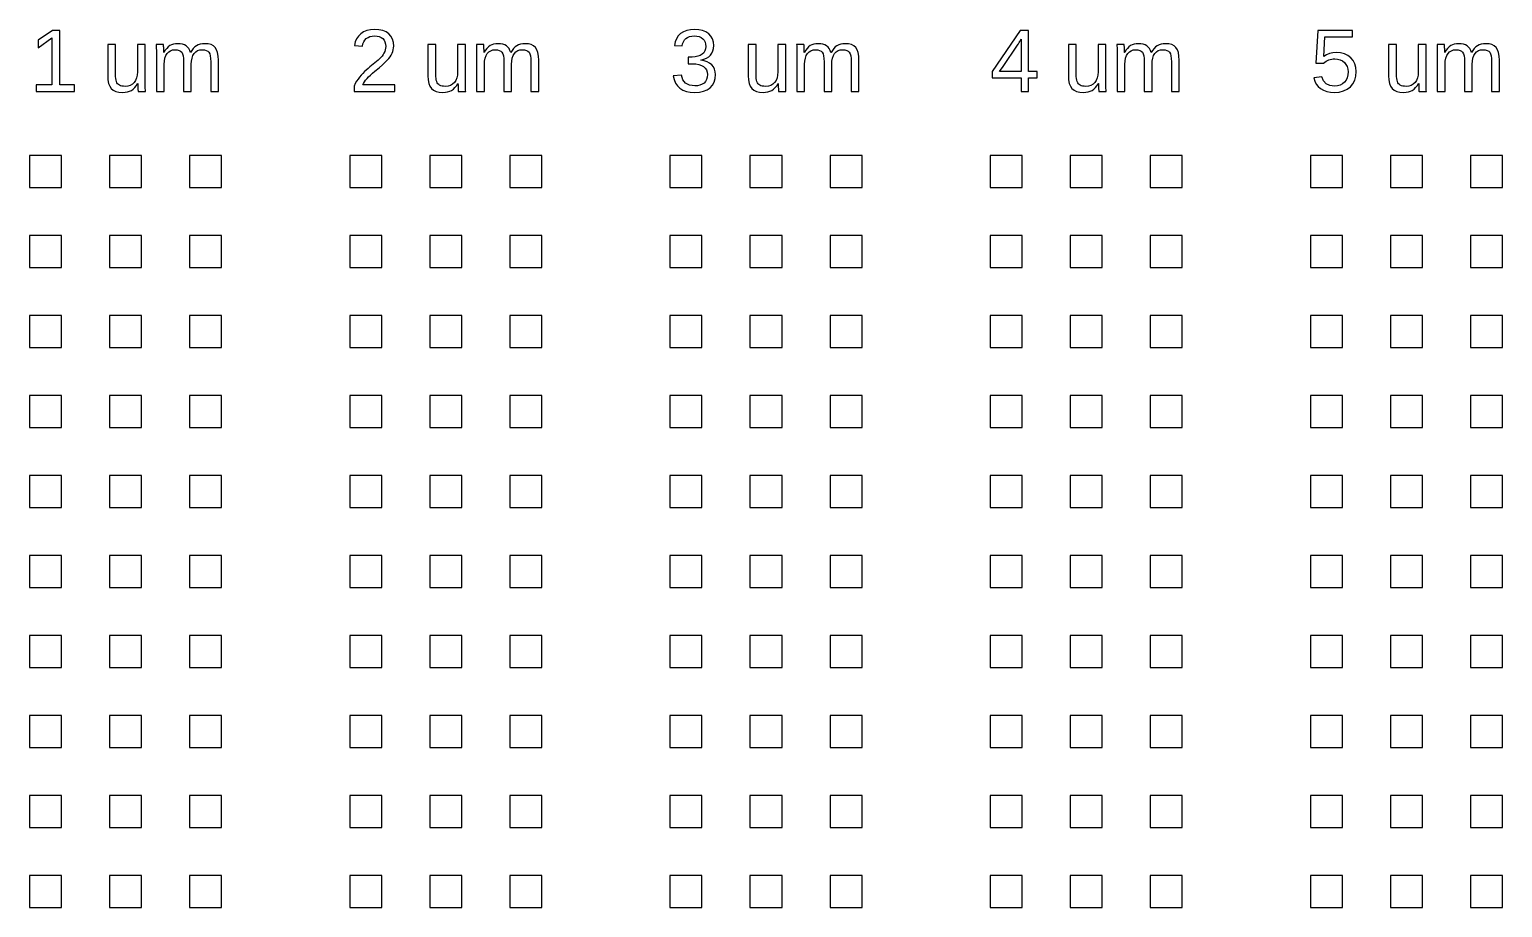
# Model space of a CAD drawing. Extents: x -5117 to 5117, y -2981 to 8396.
# Drawn here: x -4665 to -2475, y 1327 to 2634 of the extents above; entities that cross this region are included whole.
import ezdxf

# ---------------------------------------------------------------- set-up
doc = ezdxf.new("R2010")
doc.units = 0
doc.layers.get('0').update_dxf_attribs({"linetype": 'CONTINUOUS'})

msp = doc.modelspace()

# ---------------------------------------------------------------- linework, layer by layer
at = {"color": 7}
for points in [[(-4597.983965, 2551.177491), (-4620.143096, 2551.177491), (-4620.143096, 2632.275864), (-4630.85374, 2632.275864), (-4652.370232, 2617.489702), (-4652.370232, 2606.512958), (-4631.829598, 2621.170117), (-4631.829598, 2551.177491), (-4655.012191, 2551.177491), (-4655.012191, 2541.298469), (-4597.983965, 2541.298469)], [(-4122.169587, 2551.177491), (-4169.605836, 2551.177491), (-4168.487169, 2553.459572), (-4167.059083, 2555.786162), (-4165.321579, 2558.157022), (-4163.298457, 2560.572153), (-4160.894513, 2563.084394), (-4158.133547, 2565.74587), (-4154.991758, 2568.556581), (-4151.469147, 2571.516764), (-4145.280775, 2576.645973), (-4140.163468, 2581.056615), (-4136.141026, 2584.749169), (-4133.189649, 2587.723396), (-4130.952314, 2590.338459), (-4129.000597, 2592.953522), (-4127.358298, 2595.568585), (-4126.001617, 2598.183648), (-4124.930553, 2600.802757), (-4124.192708, 2603.429959), (-4123.740481, 2606.065015), (-4123.573871, 2608.708402), (-4124.0499, 2614.340059), (-4125.430383, 2619.289566), (-4127.739121, 2623.557162), (-4130.976116, 2627.142609), (-4135.069962, 2629.981644), (-4139.949255, 2632.009526), (-4145.637796, 2633.226255), (-4152.111785, 2633.631831), (-4158.085944, 2633.228159), (-4163.51267, 2632.017618), (-4168.34436, 2629.999733), (-4172.628618, 2627.174979), (-4176.198832, 2623.668077), (-4178.912195, 2619.604221), (-4180.816309, 2614.983649), (-4181.887374, 2609.805886), (-4170.01046, 2608.708402), (-4169.34402, 2612.152707), (-4168.17775, 2615.189294), (-4166.51165, 2617.818399), (-4164.34572, 2620.040025), (-4161.775166, 2621.805615), (-4158.895193, 2623.066853), (-4155.658198, 2623.8235), (-4152.111785, 2624.075795), (-4148.422564, 2623.81755), (-4145.161768, 2623.042575), (-4142.329398, 2621.751348), (-4139.925453, 2619.943391), (-4137.997537, 2617.66726), (-4136.617055, 2614.97151), (-4135.807806, 2611.856141), (-4135.522189, 2608.320915), (-4135.688799, 2605.617073), (-4136.164827, 2603.058657), (-4136.950275, 2600.64543), (-4138.068942, 2598.377392), (-4139.449425, 2596.206225), (-4141.020319, 2594.083614), (-4142.781625, 2592.009319), (-4144.757143, 2589.983342), (-4146.875471, 2587.981641), (-4149.136607, 2585.980179), (-4151.516749, 2583.978479), (-4154.0159, 2581.976779), (-4156.586454, 2579.932712), (-4159.18081, 2577.80415), (-4161.775166, 2575.590617), (-4164.393323, 2573.292351), (-4166.963877, 2570.88317), (-4169.486829, 2568.336655), (-4171.962177, 2565.653044), (-4174.366122, 2562.832099), (-4176.651059, 2559.831691), (-4178.745585, 2556.609453), (-4180.673501, 2553.165148), (-4182.411005, 2549.498776), (-4182.411005, 2541.298469), (-4122.169587, 2541.298469)], [(-3669.156978, 2540.438762), (-3663.016209, 2541.734274), (-3657.732292, 2543.893301), (-3653.305226, 2546.915845), (-3649.782614, 2550.725502), (-3647.283464, 2555.245393), (-3645.783974, 2560.475281), (-3645.284144, 2566.415642), (-3645.641165, 2570.588509), (-3646.71223, 2574.389835), (-3648.497337, 2577.820097), (-3650.972686, 2580.879057), (-3654.090673, 2583.46175), (-3657.779895, 2585.46345), (-3662.04035, 2586.883919), (-3666.848239, 2587.723396), (-3666.848239, 2587.981641), (-3662.492578, 2589.170047), (-3658.660547, 2590.798541), (-3655.399752, 2592.866647), (-3652.686389, 2595.374841), (-3650.54426, 2598.306702), (-3649.020968, 2601.646042), (-3648.116514, 2605.393101), (-3647.807096, 2609.547641), (-3648.283124, 2614.917005), (-3649.71121, 2619.660868), (-3652.067551, 2623.778991), (-3655.399752, 2627.271851), (-3659.565002, 2630.054238), (-3664.515699, 2632.041896), (-3670.204241, 2633.234347), (-3676.67823, 2633.631831), (-3682.652388, 2633.240298), (-3688.055313, 2632.065935), (-3692.910805, 2630.108744), (-3697.17126, 2627.368723), (-3700.741475, 2623.930369), (-3703.478639, 2619.878651), (-3705.382754, 2615.213571), (-3706.430017, 2609.935128), (-3694.743515, 2609.03115), (-3694.124677, 2612.412857), (-3692.982209, 2615.39113), (-3691.363712, 2617.96573), (-3689.221583, 2620.136897), (-3686.67483, 2621.86012), (-3683.747254, 2623.09113), (-3680.462657, 2623.829688), (-3676.797237, 2624.075795), (-3672.822398, 2623.811361), (-3669.371191, 2623.018536), (-3666.443615, 2621.696842), (-3664.039671, 2619.846519), (-3662.159358, 2617.540161), (-3660.826478, 2614.850361), (-3660.017229, 2611.777359), (-3659.755413, 2608.320915), (-3660.088633, 2604.840194), (-3661.064492, 2601.759099), (-3662.70679, 2599.077392), (-3665.015529, 2596.795311), (-3667.919304, 2594.973311), (-3671.346709, 2593.671849), (-3675.321548, 2592.891162), (-3679.84382, 2592.630775), (-3686.151199, 2592.630775), (-3686.151199, 2582.55801), (-3679.582004, 2582.55801), (-3674.5123, 2582.297622), (-3670.061432, 2581.516697), (-3666.253203, 2580.215235), (-3663.087613, 2578.393235), (-3660.588463, 2576.107108), (-3658.803356, 2573.413262), (-3657.732292, 2570.311936), (-3657.37527, 2566.803129), (-3657.684689, 2562.804013), (-3658.612945, 2559.329242), (-3660.183839, 2556.379293), (-3662.37357, 2553.953928), (-3665.110735, 2552.061238), (-3668.323928, 2550.709317), (-3671.989348, 2549.898164), (-3676.154598, 2549.62778), (-3683.961467, 2550.636722), (-3689.864222, 2553.663312), (-3693.862862, 2558.707787), (-3695.981189, 2565.770147), (-3707.977109, 2564.672425), (-3706.787038, 2558.943897), (-3704.763916, 2553.96202), (-3701.907745, 2549.726794), (-3698.194722, 2546.23798), (-3693.743855, 2543.512002), (-3688.578944, 2541.564807), (-3682.723793, 2540.396395), (-3676.154598, 2540.007004)], [(-3180.109005, 2561.895989), (-3167.327637, 2561.895989), (-3167.327637, 2571.064775), (-3180.109005, 2571.064775), (-3180.109005, 2632.275864), (-3192.319138, 2632.275864), (-3233.947838, 2570.935534), (-3233.947838, 2561.895989), (-3191.081464, 2561.895989), (-3191.081464, 2541.298469), (-3180.109005, 2541.298469)], [(-2718.075654, 2540.523495), (-2711.744474, 2542.073206), (-2706.222542, 2544.655899), (-2701.53366, 2548.271812), (-2697.796836, 2552.787658), (-2695.107274, 2558.070147), (-2693.512578, 2564.119518), (-2692.965146, 2570.935534), (-2693.464976, 2576.964674), (-2694.964466, 2582.396398), (-2697.463616, 2587.230944), (-2700.938624, 2591.468313), (-2705.270485, 2594.91476), (-2710.292586, 2597.376542), (-2715.981128, 2598.85342), (-2722.359911, 2599.345872), (-2727.739034, 2598.982662), (-2732.66593, 2597.893033), (-2737.140599, 2596.077222), (-2741.139239, 2593.534753), (-2739.401735, 2622.396842), (-2698.272864, 2622.396842), (-2698.272864, 2632.275864), (-2749.993371, 2632.275864), (-2753.016152, 2583.332746), (-2741.66287, 2583.332746), (-2739.615948, 2584.979329), (-2737.592826, 2586.367428), (-2735.569704, 2587.49752), (-2733.522782, 2588.369129), (-2731.452057, 2589.018908), (-2729.286127, 2589.483036), (-2727.048793, 2589.761512), (-2724.740054, 2589.854338), (-2720.455797, 2589.523498), (-2716.623767, 2588.530502), (-2713.267765, 2586.876065), (-2710.387792, 2584.559472), (-2708.055252, 2581.706394), (-2706.389152, 2578.441552), (-2705.389492, 2574.765184), (-2705.056272, 2570.677288), (-2705.389492, 2566.002211), (-2706.36535, 2561.855526), (-2708.03145, 2558.237709), (-2710.340189, 2555.148521), (-2713.243964, 2552.676743), (-2716.647568, 2550.911153), (-2720.574804, 2549.851989), (-2725.00187, 2549.498776), (-2731.904284, 2550.342299), (-2737.354812, 2552.872391), (-2741.353452, 2557.089766), (-2743.924006, 2562.993711), (-2755.681912, 2561.637743), (-2754.277628, 2556.686094), (-2752.159301, 2552.3559), (-2749.350732, 2548.647161), (-2745.780518, 2545.559877), (-2741.567665, 2543.130465), (-2736.759776, 2541.395103), (-2731.309249, 2540.354029), (-2725.263685, 2540.007004)], [(-4522.914256, 2540.194559), (-4519.486851, 2540.757701), (-4516.368863, 2541.695953), (-4513.584096, 2543.009554), (-4511.013542, 2544.775144), (-4508.633399, 2547.069364), (-4506.396064, 2549.892214), (-4504.301539, 2553.243693), (-4504.111127, 2553.243693), (-4504.063524, 2550.89711), (-4503.99212, 2548.958008), (-4503.944517, 2547.426386), (-4503.896914, 2546.302482), (-4503.849311, 2545.408738), (-4503.801709, 2544.56712), (-4503.754106, 2543.77834), (-4503.730304, 2543.041686), (-4503.706503, 2542.4), (-4503.6589, 2541.895647), (-4503.635099, 2541.528391), (-4503.611297, 2541.298469), (-4492.615037, 2541.298469), (-4492.805448, 2543.247569), (-4492.924455, 2546.383169), (-4492.995859, 2550.70527), (-4493.019661, 2556.213873), (-4493.019661, 2611.161854), (-4504.634759, 2611.161854), (-4504.634759, 2570.677288), (-4504.944177, 2565.85488), (-4505.848631, 2561.589188), (-4507.348122, 2557.880449), (-4509.466449, 2554.728664), (-4512.108407, 2552.214519), (-4515.202593, 2550.418701), (-4518.749006, 2549.341211), (-4522.723845, 2548.982047), (-4525.413407, 2549.087011), (-4527.769748, 2549.401666), (-4529.769068, 2549.92625), (-4531.435168, 2550.660762), (-4532.815651, 2551.633288), (-4534.005723, 2552.872391), (-4534.981581, 2554.377593), (-4535.767028, 2556.149133), (-4536.338263, 2558.247705), (-4536.766688, 2560.733527), (-4537.028504, 2563.606835), (-4537.12371, 2566.867631), (-4537.12371, 2611.161854), (-4548.810212, 2611.161854), (-4548.810212, 2564.607923), (-4548.476992, 2558.487862), (-4547.477332, 2553.300102), (-4545.811232, 2549.044645), (-4543.478692, 2545.721251), (-4540.432109, 2543.221149), (-4536.600078, 2541.435566), (-4532.006403, 2540.364263), (-4526.651081, 2540.007004)], [(-4464.838768, 2581.783035), (-4464.576953, 2586.658044), (-4463.767704, 2590.951822), (-4462.411022, 2594.664607), (-4460.506908, 2597.796161), (-4458.150567, 2600.281982), (-4455.413402, 2602.057807), (-4452.295415, 2603.123159), (-4448.772803, 2603.478276), (-4445.416802, 2603.236216), (-4442.655836, 2602.509796), (-4440.418502, 2601.299017), (-4438.752401, 2599.604117), (-4437.538529, 2597.275624), (-4436.681677, 2594.164063), (-4436.158046, 2590.269911), (-4435.991436, 2585.592692), (-4435.991436, 2541.298469), (-4424.495345, 2541.298469), (-4424.495345, 2581.783035), (-4424.233529, 2586.684225), (-4423.424281, 2590.992284), (-4422.115202, 2594.706973), (-4420.258691, 2597.828531), (-4417.926151, 2600.300309), (-4415.188986, 2602.065899), (-4411.999595, 2603.125063), (-4408.405579, 2603.478276), (-4405.073379, 2603.236216), (-4402.288611, 2602.509796), (-4400.075078, 2601.299017), (-4398.408978, 2599.604117), (-4397.195105, 2597.275624), (-4396.314453, 2594.164063), (-4395.790821, 2590.269911), (-4395.624211, 2585.592692), (-4395.624211, 2541.298469), (-4384.128121, 2541.298469), (-4384.128121, 2587.852638), (-4384.437539, 2593.94628), (-4385.341994, 2599.119758), (-4386.841484, 2603.373312), (-4388.936009, 2606.706702), (-4391.720777, 2609.220847), (-4395.195785, 2611.016665), (-4399.408638, 2612.094156), (-4404.335534, 2612.453319), (-4407.858146, 2612.259576), (-4411.09514, 2611.678345), (-4414.070319, 2610.709864), (-4416.783682, 2609.353897), (-4419.235229, 2607.558079), (-4421.520166, 2605.270048), (-4423.614692, 2602.489565), (-4425.518807, 2599.21663), (-4425.709218, 2599.21663), (-4426.804084, 2602.436964), (-4428.23217, 2605.189123), (-4430.017277, 2607.473346), (-4432.135604, 2609.289395), (-4434.658556, 2610.673686), (-4437.586131, 2611.662398), (-4440.942133, 2612.255529), (-4444.702759, 2612.453319), (-4448.05876, 2612.271714), (-4451.129145, 2611.7269), (-4453.961515, 2610.818875), (-4456.508268, 2609.547641), (-4458.864609, 2607.812516), (-4461.078142, 2605.512108), (-4463.172668, 2602.646892), (-4465.100584, 2599.21663), (-4465.290995, 2599.21663), (-4465.3624, 2601.563451), (-4465.410003, 2603.502554), (-4465.481407, 2605.033938), (-4465.52901, 2606.157841), (-4465.576613, 2607.051823), (-4465.600414, 2607.893203), (-4465.648017, 2608.682221), (-4465.671818, 2609.418637), (-4465.719421, 2610.060323), (-4465.743223, 2610.564676), (-4465.790825, 2610.931932), (-4465.814627, 2611.161854), (-4476.787086, 2611.161854), (-4476.620476, 2609.212755), (-4476.501469, 2606.077154), (-4476.430065, 2601.755053), (-4476.406263, 2596.24645), (-4476.406263, 2541.298469), (-4464.838768, 2541.298469)], [(-4046.885665, 2540.194559), (-4043.458259, 2540.757701), (-4040.340272, 2541.695953), (-4037.555505, 2543.009554), (-4034.98495, 2544.775144), (-4032.604807, 2547.069364), (-4030.367473, 2549.892214), (-4028.272947, 2553.243693), (-4028.082536, 2553.243693), (-4028.034933, 2550.89711), (-4027.963529, 2548.958008), (-4027.915926, 2547.426386), (-4027.868323, 2546.302482), (-4027.82072, 2545.408738), (-4027.773117, 2544.56712), (-4027.725514, 2543.77834), (-4027.701713, 2543.041686), (-4027.677911, 2542.4), (-4027.630309, 2541.895647), (-4027.606507, 2541.528391), (-4027.582706, 2541.298469), (-4016.586445, 2541.298469), (-4016.776857, 2543.247569), (-4016.895864, 2546.383169), (-4016.967268, 2550.70527), (-4016.99107, 2556.213873), (-4016.99107, 2611.161854), (-4028.606167, 2611.161854), (-4028.606167, 2570.677288), (-4028.915586, 2565.85488), (-4029.82004, 2561.589188), (-4031.31953, 2557.880449), (-4033.437857, 2554.728664), (-4036.079816, 2552.214519), (-4039.174002, 2550.418701), (-4042.720415, 2549.341211), (-4046.695254, 2548.982047), (-4049.384815, 2549.087011), (-4051.741157, 2549.401666), (-4053.740477, 2549.92625), (-4055.406577, 2550.660762), (-4056.78706, 2551.633288), (-4057.977131, 2552.872391), (-4058.95299, 2554.377593), (-4059.738437, 2556.149133), (-4060.309671, 2558.247705), (-4060.738097, 2560.733527), (-4060.999913, 2563.606835), (-4061.095119, 2566.867631), (-4061.095119, 2611.161854), (-4072.78162, 2611.161854), (-4072.78162, 2564.607923), (-4072.4484, 2558.487862), (-4071.44874, 2553.300102), (-4069.78264, 2549.044645), (-4067.4501, 2545.721251), (-4064.403517, 2543.221149), (-4060.571487, 2541.435566), (-4055.977811, 2540.364263), (-4050.62249, 2540.007004)], [(-3988.810177, 2581.783035), (-3988.548361, 2586.658044), (-3987.739113, 2590.951822), (-3986.382431, 2594.664607), (-3984.478317, 2597.796161), (-3982.121975, 2600.281982), (-3979.384811, 2602.057807), (-3976.266824, 2603.123159), (-3972.744212, 2603.478276), (-3969.38821, 2603.236216), (-3966.627245, 2602.509796), (-3964.38991, 2601.299017), (-3962.72381, 2599.604117), (-3961.509937, 2597.275624), (-3960.653086, 2594.164063), (-3960.129454, 2590.269911), (-3959.962844, 2585.592692), (-3959.962844, 2541.298469), (-3948.466754, 2541.298469), (-3948.466754, 2581.783035), (-3948.204938, 2586.684225), (-3947.39569, 2590.992284), (-3946.086611, 2594.706973), (-3944.230099, 2597.828531), (-3941.897559, 2600.300309), (-3939.160395, 2602.065899), (-3935.971003, 2603.125063), (-3932.376987, 2603.478276), (-3929.044787, 2603.236216), (-3926.26002, 2602.509796), (-3924.046487, 2601.299017), (-3922.380387, 2599.604117), (-3921.166514, 2597.275624), (-3920.285861, 2594.164063), (-3919.76223, 2590.269911), (-3919.59562, 2585.592692), (-3919.59562, 2541.298469), (-3908.099529, 2541.298469), (-3908.099529, 2587.852638), (-3908.408948, 2593.94628), (-3909.313402, 2599.119758), (-3910.812892, 2603.373312), (-3912.907418, 2606.706702), (-3915.692185, 2609.220847), (-3919.167194, 2611.016665), (-3923.380047, 2612.094156), (-3928.306943, 2612.453319), (-3931.829555, 2612.259576), (-3935.066549, 2611.678345), (-3938.041728, 2610.709864), (-3940.755091, 2609.353897), (-3943.206638, 2607.558079), (-3945.491575, 2605.270048), (-3947.586101, 2602.489565), (-3949.490215, 2599.21663), (-3949.680627, 2599.21663), (-3950.775493, 2602.436964), (-3952.203578, 2605.189123), (-3953.988685, 2607.473346), (-3956.107013, 2609.289395), (-3958.629964, 2610.673686), (-3961.55754, 2611.662398), (-3964.913542, 2612.255529), (-3968.674168, 2612.453319), (-3972.030169, 2612.271714), (-3975.100554, 2611.7269), (-3977.932924, 2610.818875), (-3980.479677, 2609.547641), (-3982.836018, 2607.812516), (-3985.049551, 2605.512108), (-3987.144077, 2602.646892), (-3989.071993, 2599.21663), (-3989.262404, 2599.21663), (-3989.333808, 2601.563451), (-3989.381411, 2603.502554), (-3989.452816, 2605.033938), (-3989.500418, 2606.157841), (-3989.548021, 2607.051823), (-3989.571823, 2607.893203), (-3989.619426, 2608.682221), (-3989.643227, 2609.418637), (-3989.69083, 2610.060323), (-3989.714631, 2610.564676), (-3989.762234, 2610.931932), (-3989.786036, 2611.161854), (-4000.758495, 2611.161854), (-4000.591885, 2609.212755), (-4000.472877, 2606.077154), (-4000.401473, 2601.755053), (-4000.377672, 2596.24645), (-4000.377672, 2541.298469), (-3988.810177, 2541.298469)], [(-3570.857074, 2540.194559), (-3567.429668, 2540.757701), (-3564.311681, 2541.695953), (-3561.526913, 2543.009554), (-3558.956359, 2544.775144), (-3556.576216, 2547.069364), (-3554.338882, 2549.892214), (-3552.244356, 2553.243693), (-3552.053944, 2553.243693), (-3552.006342, 2550.89711), (-3551.934937, 2548.958008), (-3551.887334, 2547.426386), (-3551.839732, 2546.302482), (-3551.792129, 2545.408738), (-3551.744526, 2544.56712), (-3551.696923, 2543.77834), (-3551.673122, 2543.041686), (-3551.64932, 2542.4), (-3551.601717, 2541.895647), (-3551.577916, 2541.528391), (-3551.554114, 2541.298469), (-3540.557854, 2541.298469), (-3540.748265, 2543.247569), (-3540.867272, 2546.383169), (-3540.938677, 2550.70527), (-3540.962478, 2556.213873), (-3540.962478, 2611.161854), (-3552.577576, 2611.161854), (-3552.577576, 2570.677288), (-3552.886994, 2565.85488), (-3553.791449, 2561.589188), (-3555.290939, 2557.880449), (-3557.409266, 2554.728664), (-3560.051225, 2552.214519), (-3563.145411, 2550.418701), (-3566.691824, 2549.341211), (-3570.666662, 2548.982047), (-3573.356224, 2549.087011), (-3575.712565, 2549.401666), (-3577.711885, 2549.92625), (-3579.377986, 2550.660762), (-3580.758468, 2551.633288), (-3581.94854, 2552.872391), (-3582.924399, 2554.377593), (-3583.709846, 2556.149133), (-3584.28108, 2558.247705), (-3584.709506, 2560.733527), (-3584.971321, 2563.606835), (-3585.066527, 2566.867631), (-3585.066527, 2611.161854), (-3596.753029, 2611.161854), (-3596.753029, 2564.607923), (-3596.419809, 2558.487862), (-3595.420149, 2553.300102), (-3593.754049, 2549.044645), (-3591.421509, 2545.721251), (-3588.374926, 2543.221149), (-3584.542896, 2541.435566), (-3579.94922, 2540.364263), (-3574.593898, 2540.007004)], [(-3512.781586, 2581.783035), (-3512.51977, 2586.658044), (-3511.710521, 2590.951822), (-3510.35384, 2594.664607), (-3508.449725, 2597.796161), (-3506.093384, 2600.281982), (-3503.356219, 2602.057807), (-3500.238232, 2603.123159), (-3496.715621, 2603.478276), (-3493.359619, 2603.236216), (-3490.598653, 2602.509796), (-3488.361319, 2601.299017), (-3486.695219, 2599.604117), (-3485.481346, 2597.275624), (-3484.624494, 2594.164063), (-3484.100863, 2590.269911), (-3483.934253, 2585.592692), (-3483.934253, 2541.298469), (-3472.438162, 2541.298469), (-3472.438162, 2581.783035), (-3472.176347, 2586.684225), (-3471.367098, 2590.992284), (-3470.05802, 2594.706973), (-3468.201508, 2597.828531), (-3465.868968, 2600.300309), (-3463.131804, 2602.065899), (-3459.942412, 2603.125063), (-3456.348396, 2603.478276), (-3453.016196, 2603.236216), (-3450.231429, 2602.509796), (-3448.017896, 2601.299017), (-3446.351796, 2599.604117), (-3445.137923, 2597.275624), (-3444.25727, 2594.164063), (-3443.733638, 2590.269911), (-3443.567028, 2585.592692), (-3443.567028, 2541.298469), (-3432.070938, 2541.298469), (-3432.070938, 2587.852638), (-3432.380357, 2593.94628), (-3433.284811, 2599.119758), (-3434.784301, 2603.373312), (-3436.878827, 2606.706702), (-3439.663594, 2609.220847), (-3443.138603, 2611.016665), (-3447.351456, 2612.094156), (-3452.278352, 2612.453319), (-3455.800963, 2612.259576), (-3459.037958, 2611.678345), (-3462.013136, 2610.709864), (-3464.726499, 2609.353897), (-3467.178047, 2607.558079), (-3469.462984, 2605.270048), (-3471.55751, 2602.489565), (-3473.461624, 2599.21663), (-3473.652035, 2599.21663), (-3474.746901, 2602.436964), (-3476.174987, 2605.189123), (-3477.960094, 2607.473346), (-3480.078421, 2609.289395), (-3482.601373, 2610.673686), (-3485.528949, 2611.662398), (-3488.88495, 2612.255529), (-3492.645576, 2612.453319), (-3496.001578, 2612.271714), (-3499.071962, 2611.7269), (-3501.904332, 2610.818875), (-3504.451085, 2609.547641), (-3506.807427, 2607.812516), (-3509.02096, 2605.512108), (-3511.115486, 2602.646892), (-3513.043401, 2599.21663), (-3513.233813, 2599.21663), (-3513.305217, 2601.563451), (-3513.35282, 2603.502554), (-3513.424224, 2605.033938), (-3513.471827, 2606.157841), (-3513.51943, 2607.051823), (-3513.543231, 2607.893203), (-3513.590834, 2608.682221), (-3513.614636, 2609.418637), (-3513.662238, 2610.060323), (-3513.68604, 2610.564676), (-3513.733643, 2610.931932), (-3513.757444, 2611.161854), (-3524.729903, 2611.161854), (-3524.563293, 2609.212755), (-3524.444286, 2606.077154), (-3524.372882, 2601.755053), (-3524.34908, 2596.24645), (-3524.34908, 2541.298469), (-3512.781586, 2541.298469)], [(-3223.237195, 2571.064775), (-3222.213733, 2572.356003), (-3218.714923, 2577.13414), (-3195.413324, 2611.484839), (-3194.937295, 2612.211259), (-3194.366061, 2613.163554), (-3193.675819, 2614.341963), (-3192.890372, 2615.746247), (-3192.152528, 2617.098168), (-3191.605095, 2618.119249), (-3191.248074, 2618.809253), (-3191.081464, 2619.168417), (-3191.081464, 2571.064775)], [(-3094.828482, 2540.194559), (-3091.401077, 2540.757701), (-3088.283089, 2541.695953), (-3085.498322, 2543.009554), (-3082.927768, 2544.775144), (-3080.547625, 2547.069364), (-3078.31029, 2549.892214), (-3076.215764, 2553.243693), (-3076.025353, 2553.243693), (-3075.97775, 2550.89711), (-3075.906346, 2548.958008), (-3075.858743, 2547.426386), (-3075.81114, 2546.302482), (-3075.763537, 2545.408738), (-3075.715934, 2544.56712), (-3075.668332, 2543.77834), (-3075.64453, 2543.041686), (-3075.620729, 2542.4), (-3075.573126, 2541.895647), (-3075.549324, 2541.528391), (-3075.525523, 2541.298469), (-3064.529263, 2541.298469), (-3064.719674, 2543.247569), (-3064.838681, 2546.383169), (-3064.910085, 2550.70527), (-3064.933887, 2556.213873), (-3064.933887, 2611.161854), (-3076.548984, 2611.161854), (-3076.548984, 2570.677288), (-3076.858403, 2565.85488), (-3077.762857, 2561.589188), (-3079.262347, 2557.880449), (-3081.380675, 2554.728664), (-3084.022633, 2552.214519), (-3087.116819, 2550.418701), (-3090.663232, 2549.341211), (-3094.638071, 2548.982047), (-3097.327632, 2549.087011), (-3099.683974, 2549.401666), (-3101.683294, 2549.92625), (-3103.349394, 2550.660762), (-3104.729877, 2551.633288), (-3105.919949, 2552.872391), (-3106.895807, 2554.377593), (-3107.681254, 2556.149133), (-3108.252489, 2558.247705), (-3108.680914, 2560.733527), (-3108.94273, 2563.606835), (-3109.037936, 2566.867631), (-3109.037936, 2611.161854), (-3120.724438, 2611.161854), (-3120.724438, 2564.607923), (-3120.391218, 2558.487862), (-3119.391558, 2553.300102), (-3117.725458, 2549.044645), (-3115.392918, 2545.721251), (-3112.346335, 2543.221149), (-3108.514304, 2541.435566), (-3103.920628, 2540.364263), (-3098.565307, 2540.007004)], [(-3036.752994, 2581.783035), (-3036.491179, 2586.658044), (-3035.68193, 2590.951822), (-3034.325248, 2594.664607), (-3032.421134, 2597.796161), (-3030.064793, 2600.281982), (-3027.327628, 2602.057807), (-3024.209641, 2603.123159), (-3020.687029, 2603.478276), (-3017.331028, 2603.236216), (-3014.570062, 2602.509796), (-3012.332728, 2601.299017), (-3010.666627, 2599.604117), (-3009.452755, 2597.275624), (-3008.595903, 2594.164063), (-3008.072272, 2590.269911), (-3007.905662, 2585.592692), (-3007.905662, 2541.298469), (-2996.409571, 2541.298469), (-2996.409571, 2581.783035), (-2996.147755, 2586.684225), (-2995.338507, 2590.992284), (-2994.029428, 2594.706973), (-2992.172917, 2597.828531), (-2989.840377, 2600.300309), (-2987.103212, 2602.065899), (-2983.913821, 2603.125063), (-2980.319805, 2603.478276), (-2976.987605, 2603.236216), (-2974.202837, 2602.509796), (-2971.989304, 2601.299017), (-2970.323204, 2599.604117), (-2969.109331, 2597.275624), (-2968.228679, 2594.164063), (-2967.705047, 2590.269911), (-2967.538437, 2585.592692), (-2967.538437, 2541.298469), (-2956.042347, 2541.298469), (-2956.042347, 2587.852638), (-2956.351765, 2593.94628), (-2957.256219, 2599.119758), (-2958.75571, 2603.373312), (-2960.850235, 2606.706702), (-2963.635003, 2609.220847), (-2967.110011, 2611.016665), (-2971.322864, 2612.094156), (-2976.24976, 2612.453319), (-2979.772372, 2612.259576), (-2983.009366, 2611.678345), (-2985.984545, 2610.709864), (-2988.697908, 2609.353897), (-2991.149455, 2607.558079), (-2993.434392, 2605.270048), (-2995.528918, 2602.489565), (-2997.433033, 2599.21663), (-2997.623444, 2599.21663), (-2998.71831, 2602.436964), (-3000.146396, 2605.189123), (-3001.931503, 2607.473346), (-3004.04983, 2609.289395), (-3006.572782, 2610.673686), (-3009.500357, 2611.662398), (-3012.856359, 2612.255529), (-3016.616985, 2612.453319), (-3019.972986, 2612.271714), (-3023.043371, 2611.7269), (-3025.875741, 2610.818875), (-3028.422494, 2609.547641), (-3030.778835, 2607.812516), (-3032.992368, 2605.512108), (-3035.086894, 2602.646892), (-3037.01481, 2599.21663), (-3037.205221, 2599.21663), (-3037.276626, 2601.563451), (-3037.324229, 2603.502554), (-3037.395633, 2605.033938), (-3037.443236, 2606.157841), (-3037.490839, 2607.051823), (-3037.51464, 2607.893203), (-3037.562243, 2608.682221), (-3037.586044, 2609.418637), (-3037.633647, 2610.060323), (-3037.657449, 2610.564676), (-3037.705051, 2610.931932), (-3037.728853, 2611.161854), (-3048.701312, 2611.161854), (-3048.534702, 2609.212755), (-3048.415695, 2606.077154), (-3048.34429, 2601.755053), (-3048.320489, 2596.24645), (-3048.320489, 2541.298469), (-3036.752994, 2541.298469)], [(-2618.799891, 2540.194559), (-2615.372485, 2540.757701), (-2612.254498, 2541.695953), (-2609.469731, 2543.009554), (-2606.899176, 2544.775144), (-2604.519033, 2547.069364), (-2602.281699, 2549.892214), (-2600.187173, 2553.243693), (-2599.996762, 2553.243693), (-2599.949159, 2550.89711), (-2599.877755, 2548.958008), (-2599.830152, 2547.426386), (-2599.782549, 2546.302482), (-2599.734946, 2545.408738), (-2599.687343, 2544.56712), (-2599.63974, 2543.77834), (-2599.615939, 2543.041686), (-2599.592137, 2542.4), (-2599.544535, 2541.895647), (-2599.520733, 2541.528391), (-2599.496932, 2541.298469), (-2588.500671, 2541.298469), (-2588.691083, 2543.247569), (-2588.81009, 2546.383169), (-2588.881494, 2550.70527), (-2588.905296, 2556.213873), (-2588.905296, 2611.161854), (-2600.520393, 2611.161854), (-2600.520393, 2570.677288), (-2600.829812, 2565.85488), (-2601.734266, 2561.589188), (-2603.233756, 2557.880449), (-2605.352083, 2554.728664), (-2607.994042, 2552.214519), (-2611.088228, 2550.418701), (-2614.634641, 2549.341211), (-2618.60948, 2548.982047), (-2621.299041, 2549.087011), (-2623.655383, 2549.401666), (-2625.654703, 2549.92625), (-2627.320803, 2550.660762), (-2628.701286, 2551.633288), (-2629.891357, 2552.872391), (-2630.867216, 2554.377593), (-2631.652663, 2556.149133), (-2632.223897, 2558.247705), (-2632.652323, 2560.733527), (-2632.914139, 2563.606835), (-2633.009344, 2566.867631), (-2633.009344, 2611.161854), (-2644.695846, 2611.161854), (-2644.695846, 2564.607923), (-2644.362626, 2558.487862), (-2643.362966, 2553.300102), (-2641.696866, 2549.044645), (-2639.364326, 2545.721251), (-2636.317743, 2543.221149), (-2632.485713, 2541.435566), (-2627.892037, 2540.364263), (-2622.536715, 2540.007004)], [(-2560.724403, 2581.783035), (-2560.462587, 2586.658044), (-2559.653339, 2590.951822), (-2558.296657, 2594.664607), (-2556.392543, 2597.796161), (-2554.036201, 2600.281982), (-2551.299037, 2602.057807), (-2548.18105, 2603.123159), (-2544.658438, 2603.478276), (-2541.302436, 2603.236216), (-2538.541471, 2602.509796), (-2536.304136, 2601.299017), (-2534.638036, 2599.604117), (-2533.424163, 2597.275624), (-2532.567312, 2594.164063), (-2532.04368, 2590.269911), (-2531.87707, 2585.592692), (-2531.87707, 2541.298469), (-2520.38098, 2541.298469), (-2520.38098, 2581.783035), (-2520.119164, 2586.684225), (-2519.309915, 2590.992284), (-2518.000837, 2594.706973), (-2516.144325, 2597.828531), (-2513.811785, 2600.300309), (-2511.074621, 2602.065899), (-2507.885229, 2603.125063), (-2504.291213, 2603.478276), (-2500.959013, 2603.236216), (-2498.174246, 2602.509796), (-2495.960713, 2601.299017), (-2494.294613, 2599.604117), (-2493.08074, 2597.275624), (-2492.200087, 2594.164063), (-2491.676456, 2590.269911), (-2491.509846, 2585.592692), (-2491.509846, 2541.298469), (-2480.013755, 2541.298469), (-2480.013755, 2587.852638), (-2480.323174, 2593.94628), (-2481.227628, 2599.119758), (-2482.727118, 2603.373312), (-2484.821644, 2606.706702), (-2487.606411, 2609.220847), (-2491.08142, 2611.016665), (-2495.294273, 2612.094156), (-2500.221169, 2612.453319), (-2503.743781, 2612.259576), (-2506.980775, 2611.678345), (-2509.955954, 2610.709864), (-2512.669317, 2609.353897), (-2515.120864, 2607.558079), (-2517.405801, 2605.270048), (-2519.500327, 2602.489565), (-2521.404441, 2599.21663), (-2521.594853, 2599.21663), (-2522.689718, 2602.436964), (-2524.117804, 2605.189123), (-2525.902911, 2607.473346), (-2528.021239, 2609.289395), (-2530.54419, 2610.673686), (-2533.471766, 2611.662398), (-2536.827768, 2612.255529), (-2540.588393, 2612.453319), (-2543.944395, 2612.271714), (-2547.014779, 2611.7269), (-2549.84715, 2610.818875), (-2552.393903, 2609.547641), (-2554.750244, 2607.812516), (-2556.963777, 2605.512108), (-2559.058303, 2602.646892), (-2560.986219, 2599.21663), (-2561.17663, 2599.21663), (-2561.248034, 2601.563451), (-2561.295637, 2603.502554), (-2561.367041, 2605.033938), (-2561.414644, 2606.157841), (-2561.462247, 2607.051823), (-2561.486049, 2607.893203), (-2561.533651, 2608.682221), (-2561.557453, 2609.418637), (-2561.605056, 2610.060323), (-2561.628857, 2610.564676), (-2561.67646, 2610.931932), (-2561.700262, 2611.161854), (-2572.672721, 2611.161854), (-2572.506111, 2609.212755), (-2572.387103, 2606.077154), (-2572.315699, 2601.755053), (-2572.291898, 2596.24645), (-2572.291898, 2541.298469), (-2560.724403, 2541.298469)], [(-4617.477336, 2446.092751), (-4665.080195, 2446.092751), (-4665.080195, 2398.489892), (-4617.477336, 2398.489892)], [(-4498.470188, 2446.092751), (-4546.073047, 2446.092751), (-4546.073047, 2398.489892), (-4498.470188, 2398.489892)], [(-4379.46304, 2446.092751), (-4427.0659, 2446.092751), (-4427.0659, 2398.489892), (-4379.46304, 2398.489892)], [(-4141.448745, 2446.092751), (-4189.051604, 2446.092751), (-4189.051604, 2398.489892), (-4141.448745, 2398.489892)], [(-4022.441597, 2446.092751), (-4070.044456, 2446.092751), (-4070.044456, 2398.489892), (-4022.441597, 2398.489892)], [(-3903.434449, 2446.092751), (-3951.037308, 2446.092751), (-3951.037308, 2398.489892), (-3903.434449, 2398.489892)], [(-3665.420153, 2446.092751), (-3713.023013, 2446.092751), (-3713.023013, 2398.489892), (-3665.420153, 2398.489892)], [(-3546.413006, 2446.092751), (-3594.015865, 2446.092751), (-3594.015865, 2398.489892), (-3546.413006, 2398.489892)], [(-3427.405858, 2446.092751), (-3475.008717, 2446.092751), (-3475.008717, 2398.489892), (-3427.405858, 2398.489892)], [(-3189.391562, 2446.092751), (-3236.994421, 2446.092751), (-3236.994421, 2398.489892), (-3189.391562, 2398.489892)], [(-3070.384414, 2446.092751), (-3117.987273, 2446.092751), (-3117.987273, 2398.489892), (-3070.384414, 2398.489892)], [(-2951.377266, 2446.092751), (-2998.980126, 2446.092751), (-2998.980126, 2398.489892), (-2951.377266, 2398.489892)], [(-2713.362971, 2446.092751), (-2760.96583, 2446.092751), (-2760.96583, 2398.489892), (-2713.362971, 2398.489892)], [(-2594.355823, 2446.092751), (-2641.958682, 2446.092751), (-2641.958682, 2398.489892), (-2594.355823, 2398.489892)], [(-2475.348675, 2446.092751), (-2522.951534, 2446.092751), (-2522.951534, 2398.489892), (-2475.348675, 2398.489892)], [(-4617.477336, 2327.085603), (-4665.080195, 2327.085603), (-4665.080195, 2279.482744), (-4617.477336, 2279.482744)], [(-4498.470188, 2327.085603), (-4546.073047, 2327.085603), (-4546.073047, 2279.482744), (-4498.470188, 2279.482744)], [(-4379.46304, 2327.085603), (-4427.0659, 2327.085603), (-4427.0659, 2279.482744), (-4379.46304, 2279.482744)], [(-4141.448745, 2327.085603), (-4189.051604, 2327.085603), (-4189.051604, 2279.482744), (-4141.448745, 2279.482744)], [(-4022.441597, 2327.085603), (-4070.044456, 2327.085603), (-4070.044456, 2279.482744), (-4022.441597, 2279.482744)], [(-3903.434449, 2327.085603), (-3951.037308, 2327.085603), (-3951.037308, 2279.482744), (-3903.434449, 2279.482744)], [(-3665.420153, 2327.085603), (-3713.023013, 2327.085603), (-3713.023013, 2279.482744), (-3665.420153, 2279.482744)], [(-3546.413006, 2327.085603), (-3594.015865, 2327.085603), (-3594.015865, 2279.482744), (-3546.413006, 2279.482744)], [(-3427.405858, 2327.085603), (-3475.008717, 2327.085603), (-3475.008717, 2279.482744), (-3427.405858, 2279.482744)], [(-3189.391562, 2327.085603), (-3236.994421, 2327.085603), (-3236.994421, 2279.482744), (-3189.391562, 2279.482744)], [(-3070.384414, 2327.085603), (-3117.987273, 2327.085603), (-3117.987273, 2279.482744), (-3070.384414, 2279.482744)], [(-2951.377266, 2327.085603), (-2998.980126, 2327.085603), (-2998.980126, 2279.482744), (-2951.377266, 2279.482744)], [(-2713.362971, 2327.085603), (-2760.96583, 2327.085603), (-2760.96583, 2279.482744), (-2713.362971, 2279.482744)], [(-2594.355823, 2327.085603), (-2641.958682, 2327.085603), (-2641.958682, 2279.482744), (-2594.355823, 2279.482744)], [(-2475.348675, 2327.085603), (-2522.951534, 2327.085603), (-2522.951534, 2279.482744), (-2475.348675, 2279.482744)], [(-4617.477336, 2208.078456), (-4665.080195, 2208.078456), (-4665.080195, 2160.475596), (-4617.477336, 2160.475596)], [(-4498.470188, 2208.078456), (-4546.073047, 2208.078456), (-4546.073047, 2160.475596), (-4498.470188, 2160.475596)], [(-4379.46304, 2208.078456), (-4427.0659, 2208.078456), (-4427.0659, 2160.475596), (-4379.46304, 2160.475596)], [(-4141.448745, 2208.078456), (-4189.051604, 2208.078456), (-4189.051604, 2160.475596), (-4141.448745, 2160.475596)], [(-4022.441597, 2208.078456), (-4070.044456, 2208.078456), (-4070.044456, 2160.475596), (-4022.441597, 2160.475596)], [(-3903.434449, 2208.078456), (-3951.037308, 2208.078456), (-3951.037308, 2160.475596), (-3903.434449, 2160.475596)], [(-3665.420153, 2208.078456), (-3713.023013, 2208.078456), (-3713.023013, 2160.475596), (-3665.420153, 2160.475596)], [(-3546.413006, 2208.078456), (-3594.015865, 2208.078456), (-3594.015865, 2160.475596), (-3546.413006, 2160.475596)], [(-3427.405858, 2208.078456), (-3475.008717, 2208.078456), (-3475.008717, 2160.475596), (-3427.405858, 2160.475596)], [(-3189.391562, 2208.078456), (-3236.994421, 2208.078456), (-3236.994421, 2160.475596), (-3189.391562, 2160.475596)], [(-3070.384414, 2208.078456), (-3117.987273, 2208.078456), (-3117.987273, 2160.475596), (-3070.384414, 2160.475596)], [(-2951.377266, 2208.078456), (-2998.980126, 2208.078456), (-2998.980126, 2160.475596), (-2951.377266, 2160.475596)], [(-2713.362971, 2208.078456), (-2760.96583, 2208.078456), (-2760.96583, 2160.475596), (-2713.362971, 2160.475596)], [(-2594.355823, 2208.078456), (-2641.958682, 2208.078456), (-2641.958682, 2160.475596), (-2594.355823, 2160.475596)], [(-2475.348675, 2208.078456), (-2522.951534, 2208.078456), (-2522.951534, 2160.475596), (-2475.348675, 2160.475596)], [(-4617.477336, 2089.071308), (-4665.080195, 2089.071308), (-4665.080195, 2041.468449), (-4617.477336, 2041.468449)], [(-4498.470188, 2089.071308), (-4546.073047, 2089.071308), (-4546.073047, 2041.468449), (-4498.470188, 2041.468449)], [(-4379.46304, 2089.071308), (-4427.0659, 2089.071308), (-4427.0659, 2041.468449), (-4379.46304, 2041.468449)], [(-4141.448745, 2089.071308), (-4189.051604, 2089.071308), (-4189.051604, 2041.468449), (-4141.448745, 2041.468449)], [(-4022.441597, 2089.071308), (-4070.044456, 2089.071308), (-4070.044456, 2041.468449), (-4022.441597, 2041.468449)], [(-3903.434449, 2089.071308), (-3951.037308, 2089.071308), (-3951.037308, 2041.468449), (-3903.434449, 2041.468449)], [(-3665.420153, 2089.071308), (-3713.023013, 2089.071308), (-3713.023013, 2041.468449), (-3665.420153, 2041.468449)], [(-3546.413006, 2089.071308), (-3594.015865, 2089.071308), (-3594.015865, 2041.468449), (-3546.413006, 2041.468449)], [(-3427.405858, 2089.071308), (-3475.008717, 2089.071308), (-3475.008717, 2041.468449), (-3427.405858, 2041.468449)], [(-3189.391562, 2089.071308), (-3236.994421, 2089.071308), (-3236.994421, 2041.468449), (-3189.391562, 2041.468449)], [(-3070.384414, 2089.071308), (-3117.987273, 2089.071308), (-3117.987273, 2041.468449), (-3070.384414, 2041.468449)], [(-2951.377266, 2089.071308), (-2998.980126, 2089.071308), (-2998.980126, 2041.468449), (-2951.377266, 2041.468449)], [(-2713.362971, 2089.071308), (-2760.96583, 2089.071308), (-2760.96583, 2041.468449), (-2713.362971, 2041.468449)], [(-2594.355823, 2089.071308), (-2641.958682, 2089.071308), (-2641.958682, 2041.468449), (-2594.355823, 2041.468449)], [(-2475.348675, 2089.071308), (-2522.951534, 2089.071308), (-2522.951534, 2041.468449), (-2475.348675, 2041.468449)], [(-4617.477336, 1970.06416), (-4665.080195, 1970.06416), (-4665.080195, 1922.461301), (-4617.477336, 1922.461301)], [(-4498.470188, 1970.06416), (-4546.073047, 1970.06416), (-4546.073047, 1922.461301), (-4498.470188, 1922.461301)], [(-4379.46304, 1970.06416), (-4427.0659, 1970.06416), (-4427.0659, 1922.461301), (-4379.46304, 1922.461301)], [(-4141.448745, 1970.06416), (-4189.051604, 1970.06416), (-4189.051604, 1922.461301), (-4141.448745, 1922.461301)], [(-4022.441597, 1970.06416), (-4070.044456, 1970.06416), (-4070.044456, 1922.461301), (-4022.441597, 1922.461301)], [(-3903.434449, 1970.06416), (-3951.037308, 1970.06416), (-3951.037308, 1922.461301), (-3903.434449, 1922.461301)], [(-3665.420153, 1970.06416), (-3713.023013, 1970.06416), (-3713.023013, 1922.461301), (-3665.420153, 1922.461301)], [(-3546.413006, 1970.06416), (-3594.015865, 1970.06416), (-3594.015865, 1922.461301), (-3546.413006, 1922.461301)], [(-3427.405858, 1970.06416), (-3475.008717, 1970.06416), (-3475.008717, 1922.461301), (-3427.405858, 1922.461301)], [(-3189.391562, 1970.06416), (-3236.994421, 1970.06416), (-3236.994421, 1922.461301), (-3189.391562, 1922.461301)], [(-3070.384414, 1970.06416), (-3117.987273, 1970.06416), (-3117.987273, 1922.461301), (-3070.384414, 1922.461301)], [(-2951.377266, 1970.06416), (-2998.980126, 1970.06416), (-2998.980126, 1922.461301), (-2951.377266, 1922.461301)], [(-2713.362971, 1970.06416), (-2760.96583, 1970.06416), (-2760.96583, 1922.461301), (-2713.362971, 1922.461301)], [(-2594.355823, 1970.06416), (-2641.958682, 1970.06416), (-2641.958682, 1922.461301), (-2594.355823, 1922.461301)], [(-2475.348675, 1970.06416), (-2522.951534, 1970.06416), (-2522.951534, 1922.461301), (-2475.348675, 1922.461301)], [(-4617.477336, 1851.057012), (-4665.080195, 1851.057012), (-4665.080195, 1803.454153), (-4617.477336, 1803.454153)], [(-4498.470188, 1851.057012), (-4546.073047, 1851.057012), (-4546.073047, 1803.454153), (-4498.470188, 1803.454153)], [(-4379.46304, 1851.057012), (-4427.0659, 1851.057012), (-4427.0659, 1803.454153), (-4379.46304, 1803.454153)], [(-4141.448745, 1851.057012), (-4189.051604, 1851.057012), (-4189.051604, 1803.454153), (-4141.448745, 1803.454153)], [(-4022.441597, 1851.057012), (-4070.044456, 1851.057012), (-4070.044456, 1803.454153), (-4022.441597, 1803.454153)], [(-3903.434449, 1851.057012), (-3951.037308, 1851.057012), (-3951.037308, 1803.454153), (-3903.434449, 1803.454153)], [(-3665.420153, 1851.057012), (-3713.023013, 1851.057012), (-3713.023013, 1803.454153), (-3665.420153, 1803.454153)], [(-3546.413006, 1851.057012), (-3594.015865, 1851.057012), (-3594.015865, 1803.454153), (-3546.413006, 1803.454153)], [(-3427.405858, 1851.057012), (-3475.008717, 1851.057012), (-3475.008717, 1803.454153), (-3427.405858, 1803.454153)], [(-3189.391562, 1851.057012), (-3236.994421, 1851.057012), (-3236.994421, 1803.454153), (-3189.391562, 1803.454153)], [(-3070.384414, 1851.057012), (-3117.987273, 1851.057012), (-3117.987273, 1803.454153), (-3070.384414, 1803.454153)], [(-2951.377266, 1851.057012), (-2998.980126, 1851.057012), (-2998.980126, 1803.454153), (-2951.377266, 1803.454153)], [(-2713.362971, 1851.057012), (-2760.96583, 1851.057012), (-2760.96583, 1803.454153), (-2713.362971, 1803.454153)], [(-2594.355823, 1851.057012), (-2641.958682, 1851.057012), (-2641.958682, 1803.454153), (-2594.355823, 1803.454153)], [(-2475.348675, 1851.057012), (-2522.951534, 1851.057012), (-2522.951534, 1803.454153), (-2475.348675, 1803.454153)], [(-4617.477336, 1732.049864), (-4665.080195, 1732.049864), (-4665.080195, 1684.447005), (-4617.477336, 1684.447005)], [(-4498.470188, 1732.049864), (-4546.073047, 1732.049864), (-4546.073047, 1684.447005), (-4498.470188, 1684.447005)], [(-4379.46304, 1732.049864), (-4427.0659, 1732.049864), (-4427.0659, 1684.447005), (-4379.46304, 1684.447005)], [(-4141.448745, 1732.049864), (-4189.051604, 1732.049864), (-4189.051604, 1684.447005), (-4141.448745, 1684.447005)], [(-4022.441597, 1732.049864), (-4070.044456, 1732.049864), (-4070.044456, 1684.447005), (-4022.441597, 1684.447005)], [(-3903.434449, 1732.049864), (-3951.037308, 1732.049864), (-3951.037308, 1684.447005), (-3903.434449, 1684.447005)], [(-3665.420153, 1732.049864), (-3713.023013, 1732.049864), (-3713.023013, 1684.447005), (-3665.420153, 1684.447005)], [(-3546.413006, 1732.049864), (-3594.015865, 1732.049864), (-3594.015865, 1684.447005), (-3546.413006, 1684.447005)], [(-3427.405858, 1732.049864), (-3475.008717, 1732.049864), (-3475.008717, 1684.447005), (-3427.405858, 1684.447005)], [(-3189.391562, 1732.049864), (-3236.994421, 1732.049864), (-3236.994421, 1684.447005), (-3189.391562, 1684.447005)], [(-3070.384414, 1732.049864), (-3117.987273, 1732.049864), (-3117.987273, 1684.447005), (-3070.384414, 1684.447005)], [(-2951.377266, 1732.049864), (-2998.980126, 1732.049864), (-2998.980126, 1684.447005), (-2951.377266, 1684.447005)], [(-2713.362971, 1732.049864), (-2760.96583, 1732.049864), (-2760.96583, 1684.447005), (-2713.362971, 1684.447005)], [(-2594.355823, 1732.049864), (-2641.958682, 1732.049864), (-2641.958682, 1684.447005), (-2594.355823, 1684.447005)], [(-2475.348675, 1732.049864), (-2522.951534, 1732.049864), (-2522.951534, 1684.447005), (-2475.348675, 1684.447005)], [(-4617.477336, 1613.042716), (-4665.080195, 1613.042716), (-4665.080195, 1565.439857), (-4617.477336, 1565.439857)], [(-4498.470188, 1613.042716), (-4546.073047, 1613.042716), (-4546.073047, 1565.439857), (-4498.470188, 1565.439857)], [(-4379.46304, 1613.042716), (-4427.0659, 1613.042716), (-4427.0659, 1565.439857), (-4379.46304, 1565.439857)], [(-4141.448745, 1613.042716), (-4189.051604, 1613.042716), (-4189.051604, 1565.439857), (-4141.448745, 1565.439857)], [(-4022.441597, 1613.042716), (-4070.044456, 1613.042716), (-4070.044456, 1565.439857), (-4022.441597, 1565.439857)], [(-3903.434449, 1613.042716), (-3951.037308, 1613.042716), (-3951.037308, 1565.439857), (-3903.434449, 1565.439857)], [(-3665.420153, 1613.042716), (-3713.023013, 1613.042716), (-3713.023013, 1565.439857), (-3665.420153, 1565.439857)], [(-3546.413006, 1613.042716), (-3594.015865, 1613.042716), (-3594.015865, 1565.439857), (-3546.413006, 1565.439857)], [(-3427.405858, 1613.042716), (-3475.008717, 1613.042716), (-3475.008717, 1565.439857), (-3427.405858, 1565.439857)], [(-3189.391562, 1613.042716), (-3236.994421, 1613.042716), (-3236.994421, 1565.439857), (-3189.391562, 1565.439857)], [(-3070.384414, 1613.042716), (-3117.987273, 1613.042716), (-3117.987273, 1565.439857), (-3070.384414, 1565.439857)], [(-2951.377266, 1613.042716), (-2998.980126, 1613.042716), (-2998.980126, 1565.439857), (-2951.377266, 1565.439857)], [(-2713.362971, 1613.042716), (-2760.96583, 1613.042716), (-2760.96583, 1565.439857), (-2713.362971, 1565.439857)], [(-2594.355823, 1613.042716), (-2641.958682, 1613.042716), (-2641.958682, 1565.439857), (-2594.355823, 1565.439857)], [(-2475.348675, 1613.042716), (-2522.951534, 1613.042716), (-2522.951534, 1565.439857), (-2475.348675, 1565.439857)], [(-4617.477336, 1494.035568), (-4665.080195, 1494.035568), (-4665.080195, 1446.432709), (-4617.477336, 1446.432709)], [(-4498.470188, 1494.035568), (-4546.073047, 1494.035568), (-4546.073047, 1446.432709), (-4498.470188, 1446.432709)], [(-4379.46304, 1494.035568), (-4427.0659, 1494.035568), (-4427.0659, 1446.432709), (-4379.46304, 1446.432709)], [(-4141.448745, 1494.035568), (-4189.051604, 1494.035568), (-4189.051604, 1446.432709), (-4141.448745, 1446.432709)], [(-4022.441597, 1494.035568), (-4070.044456, 1494.035568), (-4070.044456, 1446.432709), (-4022.441597, 1446.432709)], [(-3903.434449, 1494.035568), (-3951.037308, 1494.035568), (-3951.037308, 1446.432709), (-3903.434449, 1446.432709)], [(-3665.420153, 1494.035568), (-3713.023013, 1494.035568), (-3713.023013, 1446.432709), (-3665.420153, 1446.432709)], [(-3546.413006, 1494.035568), (-3594.015865, 1494.035568), (-3594.015865, 1446.432709), (-3546.413006, 1446.432709)], [(-3427.405858, 1494.035568), (-3475.008717, 1494.035568), (-3475.008717, 1446.432709), (-3427.405858, 1446.432709)], [(-3189.391562, 1494.035568), (-3236.994421, 1494.035568), (-3236.994421, 1446.432709), (-3189.391562, 1446.432709)], [(-3070.384414, 1494.035568), (-3117.987273, 1494.035568), (-3117.987273, 1446.432709), (-3070.384414, 1446.432709)], [(-2951.377266, 1494.035568), (-2998.980126, 1494.035568), (-2998.980126, 1446.432709), (-2951.377266, 1446.432709)], [(-2713.362971, 1494.035568), (-2760.96583, 1494.035568), (-2760.96583, 1446.432709), (-2713.362971, 1446.432709)], [(-2594.355823, 1494.035568), (-2641.958682, 1494.035568), (-2641.958682, 1446.432709), (-2594.355823, 1446.432709)], [(-2475.348675, 1494.035568), (-2522.951534, 1494.035568), (-2522.951534, 1446.432709), (-2475.348675, 1446.432709)], [(-4617.477336, 1375.028421), (-4665.080195, 1375.028421), (-4665.080195, 1327.425562), (-4617.477336, 1327.425562)], [(-4498.470188, 1375.028421), (-4546.073047, 1375.028421), (-4546.073047, 1327.425562), (-4498.470188, 1327.425562)], [(-4379.46304, 1375.028421), (-4427.0659, 1375.028421), (-4427.0659, 1327.425562), (-4379.46304, 1327.425562)], [(-4141.448745, 1375.028421), (-4189.051604, 1375.028421), (-4189.051604, 1327.425562), (-4141.448745, 1327.425562)], [(-4022.441597, 1375.028421), (-4070.044456, 1375.028421), (-4070.044456, 1327.425562), (-4022.441597, 1327.425562)], [(-3903.434449, 1375.028421), (-3951.037308, 1375.028421), (-3951.037308, 1327.425562), (-3903.434449, 1327.425562)], [(-3665.420153, 1375.028421), (-3713.023013, 1375.028421), (-3713.023013, 1327.425562), (-3665.420153, 1327.425562)], [(-3546.413006, 1375.028421), (-3594.015865, 1375.028421), (-3594.015865, 1327.425562), (-3546.413006, 1327.425562)], [(-3427.405858, 1375.028421), (-3475.008717, 1375.028421), (-3475.008717, 1327.425562), (-3427.405858, 1327.425562)], [(-3189.391562, 1375.028421), (-3236.994421, 1375.028421), (-3236.994421, 1327.425562), (-3189.391562, 1327.425562)], [(-3070.384414, 1375.028421), (-3117.987273, 1375.028421), (-3117.987273, 1327.425562), (-3070.384414, 1327.425562)], [(-2951.377266, 1375.028421), (-2998.980126, 1375.028421), (-2998.980126, 1327.425562), (-2951.377266, 1327.425562)], [(-2713.362971, 1375.028421), (-2760.96583, 1375.028421), (-2760.96583, 1327.425562), (-2713.362971, 1327.425562)], [(-2594.355823, 1375.028421), (-2641.958682, 1375.028421), (-2641.958682, 1327.425562), (-2594.355823, 1327.425562)], [(-2475.348675, 1375.028421), (-2522.951534, 1375.028421), (-2522.951534, 1327.425562), (-2475.348675, 1327.425562)]]:
    msp.add_lwpolyline(points, close=True, dxfattribs=at)

doc.saveas('drawing.dxf')
